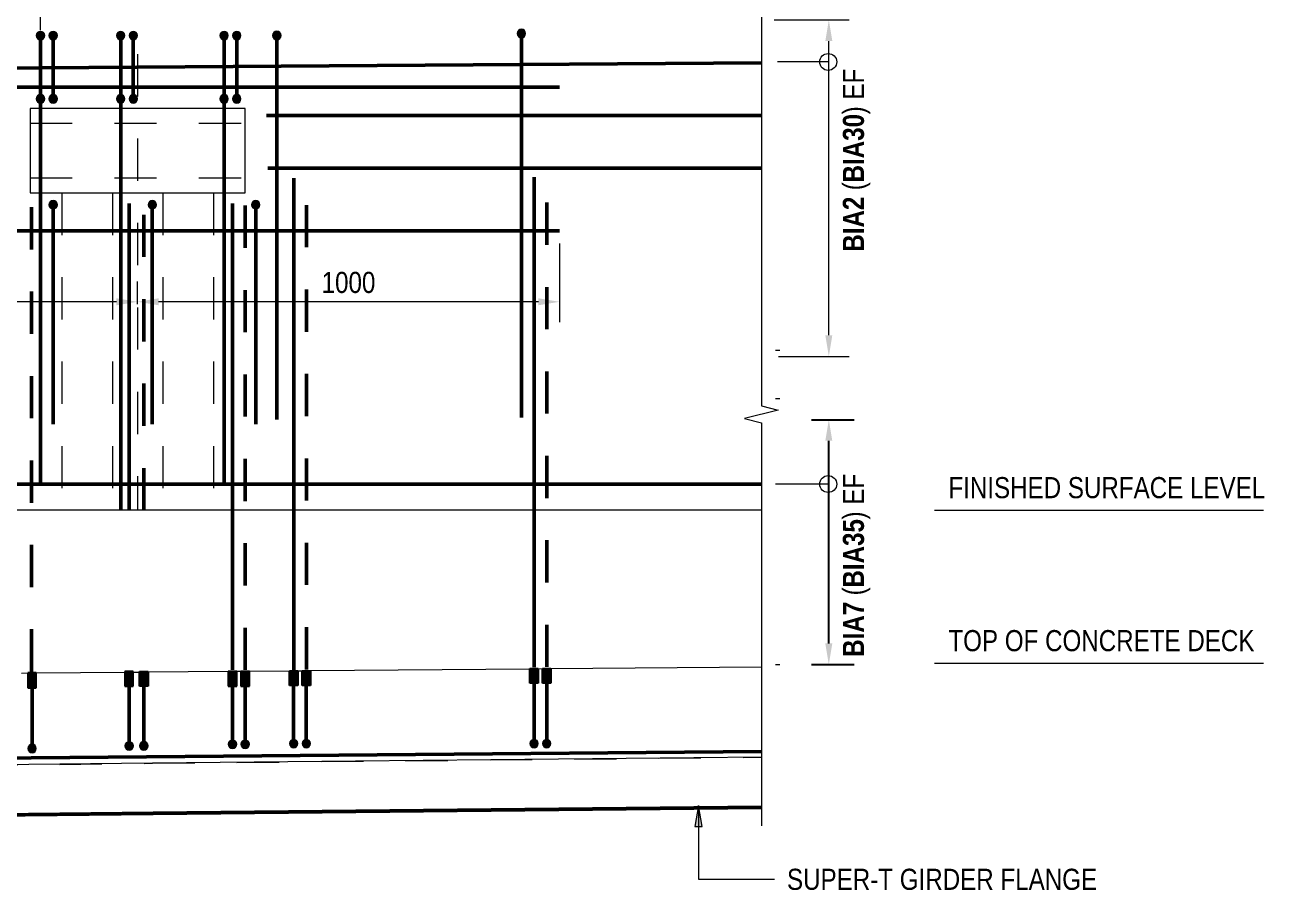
# Model space of a CAD drawing. Header units: metres. Extents: x -1213.9 to -1194, y 2.7 to 24.2.
# Drawn here: x -1201.192 to -1198.252, y 21.091 to 23.141 of the extents above; entities that cross this region are included whole.
import ezdxf

# ---------------------------------------------------------------- set-up
doc = ezdxf.new("R2010")
doc.units = ezdxf.units.M
doc.linetypes.add('JacobsCenter', pattern=[0.015, 0.009, -0.0015, 0.003, -0.0015])
doc.linetypes.add('JacobsDash', pattern=[0.0045, 0.003, -0.0015])
doc.layers.get('Defpoints').update_dxf_attribs({"color": 41})
for name, color, linetype, lineweight in [('A-ANNO-DIMS', 7, 'Continuous', 9), ('A-DETL', 7, 'Continuous', 13), ('A-DETL-GENF', 7, 'Continuous', 9), ('A-FLOR', 7, 'Continuous', 50), ('G-ANNO-TEXT', 7, 'Continuous', 9), ('S-BEAM', 7, 'Continuous', 50), ('S-BEAM-HDLN', 7, 'JacobsDash', 18)]:
    doc.layers.add(name, color=color, linetype=linetype, lineweight=lineweight)
doc.styles.add('Arial Narrow', font='ARIALN.TTF', dxfattribs={"height": 0.05})
doc.styles.add('Arial Narrow_B', font='ARIALNB.TTF', dxfattribs={"height": 0.05})
doc.dimstyles.new('Dimension_Standard_T__mm_', dxfattribs={"dimscale": 0.3048, "dimtxt": 0.051172, "dimasz": 0.164042, "dimexe": 0.15748, "dimexo": 0.098425, "dimgap": 0.065617, "dimtad": 1, "dimdec": 0, "dimlfac": 1000, "dimzin": 0, "dimdsep": 46, "dimtxsty": 'Arial Narrow', "dimsah": 1, "dimcen": 0.09, "dimaunit": 1, "dimadec": 4, "dimazin": 0, "dimtfac": 1, "dimtdec": 4, "dimtix": 1, "dimtmove": 0, "dimatfit": 3, "dimfxl": 1, "dimtvp": 1, "dimtolj": 1, "dimtzin": 0, "dimlwd": 18, "dimlwe": 18, "dimarcsym": 2})
doc.dimstyles.new('Dimension_Standard_T__mm__No_Text', dxfattribs={"dimscale": 0.3048, "dimtxt": 0.18, "dimasz": 0.164042, "dimexe": 0.15748, "dimexo": 0.098425, "dimgap": 0.098425, "dimtad": 1, "dimdec": 0, "dimlfac": 1000, "dimzin": 0, "dimdsep": 46, "dimtxsty": 'Arial Narrow', "dimsah": 1, "dimcen": 0.09, "dimaunit": 1, "dimadec": 4, "dimazin": 0, "dimtfac": 1, "dimtdec": 4, "dimtix": 1, "dimtmove": 0, "dimatfit": 3, "dimfxl": 1, "dimtvp": 1, "dimtfill": 1, "dimtolj": 1, "dimtzin": 0, "dimlwd": 18, "dimlwe": 18, "dimarcsym": 2})
doc.dimstyles.new('Dimension_Standard_T_REO_1', dxfattribs={"dimscale": 0.3048, "dimtxt": 0.051172, "dimasz": 0.164042, "dimexe": 0.19685, "dimexo": 0.0625, "dimgap": 0.065617, "dimtad": 1, "dimdec": 0, "dimlfac": 1000, "dimzin": 0, "dimdsep": 46, "dimtxsty": 'Arial Narrow', "dimsah": 1, "dimcen": 0.09, "dimaunit": 1, "dimadec": 4, "dimazin": 0, "dimtfac": 1, "dimtdec": 4, "dimtix": 1, "dimtmove": 0, "dimatfit": 3, "dimfxl": 0.19685, "dimfxlon": 1, "dimtvp": 1, "dimtolj": 1, "dimtzin": 0, "dimlwd": 25, "dimlwe": 25, "dimarcsym": 2})

# ---------------------------------------------------------------- blocks, each defined once
blk = doc.blocks.new('CS_DET_BreakLine_ViewScale - Std Break-8623504-DRG-2873185 - TYPICAL ELEVATION AT JUNCTION BOX')
at = {"layer": 'A-DETL-GENF'}
for p, q in [((317.5056, 23.1923), (317.5056, 22.2378)), ((317.5456, 22.2278), (317.4656, 22.2078)), ((317.5056, 22.2378), (317.5456, 22.2278)), ((317.4656, 22.2078), (317.5056, 22.1978)), ((317.5056, 22.1978), (317.5056, 21.2434))]:
    blk.add_line(p, q, dxfattribs=at)
blk = doc.blocks.new('CS_DET_Rebar Tagging1 - Scale 20-7792317-DRG-2873185 - TYPICAL ELEVATION AT JUNCTION BOX')
at = {"layer": 'A-DETL-GENF', "lineweight": 13}
blk.add_line((317.664, 23.0528), (317.544, 23.0528), dxfattribs=at)
blk.add_circle((317.664, 23.0528), 0.02, dxfattribs=at)
blk = doc.blocks.new('CS_DET_Rebar Combined - Multiple Bar-7792310-DRG-2873185 - TYPICAL ELEVATION AT JUNCTION BOX')
at = {"layer": 'A-DETL-GENF'}
for points in [[(315.7969, 23.1053), (315.7995, 23.1057), (315.8019, 23.1067), (315.804, 23.1083), (315.8056, 23.1103), (315.8066, 23.1127), (315.8069, 23.1153), (315.8066, 23.1179), (315.8056, 23.1203), (315.804, 23.1224), (315.8019, 23.124), (315.7995, 23.125), (315.7969, 23.1253), (315.7943, 23.125), (315.7919, 23.124), (315.7898, 23.1224), (315.7882, 23.1203), (315.7872, 23.1179), (315.7869, 23.1153), (315.7872, 23.1127), (315.7882, 23.1103), (315.7898, 23.1083), (315.7919, 23.1067), (315.7943, 23.1057)], [(315.7969, 22.9553), (315.7995, 22.9557), (315.8019, 22.9567), (315.804, 22.9583), (315.8056, 22.9603), (315.8066, 22.9627), (315.8069, 22.9653), (315.8066, 22.9679), (315.8056, 22.9703), (315.804, 22.9724), (315.8019, 22.974), (315.7995, 22.975), (315.7969, 22.9753), (315.7943, 22.975), (315.7919, 22.974), (315.7898, 22.9724), (315.7882, 22.9703), (315.7872, 22.9679), (315.7869, 22.9653), (315.7872, 22.9627), (315.7882, 22.9603), (315.7898, 22.9583), (315.7919, 22.9567), (315.7943, 22.9557)]]:
    blk.add_hatch(color=256, dxfattribs=at).paths.add_polyline_path(points)
at = {"layer": 'A-DETL-GENF', "lineweight": 50}
blk.add_line((315.7969, 22.9753), (315.7969, 23.1053), dxfattribs=at)
at = {"layer": 'A-DETL-GENF'}
for centre, start, end in [((315.7969, 23.1153), 90, 270), ((315.7969, 23.1153), 270, 90), ((315.7969, 22.9653), 90, 270), ((315.7969, 22.9653), 270, 90)]:
    blk.add_arc(centre, 0.01, start, end, dxfattribs=at)
blk = doc.blocks.new('CS_DET_Rebar Combined - Multiple Bar-7797431-DRG-2873185 - TYPICAL ELEVATION AT JUNCTION BOX')
at = {"layer": 'A-DETL-GENF'}
blk.add_hatch(color=256, dxfattribs=at).paths.add_polyline_path([(315.8269, 22.7045), (315.8295, 22.7048), (315.8319, 22.7058), (315.834, 22.7074), (315.8356, 22.7095), (315.8366, 22.7119), (315.8369, 22.7145), (315.8366, 22.7171), (315.8356, 22.7195), (315.834, 22.7215), (315.8319, 22.7231), (315.8295, 22.7241), (315.8269, 22.7245), (315.8243, 22.7241), (315.8219, 22.7231), (315.8198, 22.7215), (315.8182, 22.7195), (315.8172, 22.7171), (315.8169, 22.7145), (315.8172, 22.7119), (315.8182, 22.7095), (315.8198, 22.7074), (315.8219, 22.7058), (315.8243, 22.7048)])
at = {"layer": 'A-DETL-GENF', "lineweight": 50}
blk.add_line((315.8269, 22.1945), (315.8269, 22.7045), dxfattribs=at)
at = {"layer": 'A-DETL-GENF'}
for start, end in [(90, 270), (270, 90)]:
    blk.add_arc((315.8269, 22.7145), 0.01, start, end, dxfattribs=at)
blk = doc.blocks.new('CS_DET_Rebar Combined_Grey - Multiple Bar-7797454-DRG-2873185 - TYPICAL ELEVATION AT JUNCTION BOX')
at = {"layer": 'A-DETL-GENF', "true_color": 0xafafaf}
blk.add_hatch(color=253, dxfattribs=at).paths.add_polyline_path([(316.0419, 21.4225), (316.0445, 21.4228), (316.0469, 21.4238), (316.0489, 21.4254), (316.0505, 21.4275), (316.0515, 21.4299), (316.0519, 21.4325), (316.0515, 21.4351), (316.0505, 21.4375), (316.0489, 21.4395), (316.0469, 21.4411), (316.0445, 21.4421), (316.0419, 21.4425), (316.0393, 21.4421), (316.0369, 21.4411), (316.0348, 21.4395), (316.0332, 21.4375), (316.0322, 21.4351), (316.0319, 21.4325), (316.0322, 21.4299), (316.0335, 21.4271), (316.0348, 21.4254), (316.0371, 21.4237), (316.0393, 21.4228)])
at = {"layer": 'A-DETL-GENF', "color": 253, "lineweight": 50, "true_color": 0xafafaf}
blk.add_line((316.0419, 21.4425), (316.0419, 21.5739), dxfattribs=at)
at = {"layer": 'A-DETL-GENF', "color": 253, "true_color": 0xafafaf}
for start, end in [(90, 270), (270, 90)]:
    blk.add_arc((316.0419, 21.4325), 0.01, start, end, dxfattribs=at)
blk = doc.blocks.new('CS_DET_Rebar Combined_Grey - Multiple Bar-V15-DRG-2873185 - TYPICAL ELEVATION AT JUNCTION BOX')
at = {"layer": 'A-DETL-GENF', "true_color": 0xafafaf}
blk.add_hatch(color=253, dxfattribs=at).paths.add_polyline_path([(316.2519, 21.4263), (316.2545, 21.4267), (316.2569, 21.4277), (316.259, 21.4293), (316.2606, 21.4313), (316.2616, 21.4338), (316.2619, 21.4363), (316.2616, 21.4389), (316.2606, 21.4413), (316.259, 21.4434), (316.2569, 21.445), (316.2545, 21.446), (316.2519, 21.4463), (316.2493, 21.446), (316.2469, 21.445), (316.2448, 21.4434), (316.2432, 21.4413), (316.2422, 21.4389), (316.2419, 21.4363), (316.2422, 21.4338), (316.2432, 21.4313), (316.2448, 21.4293), (316.2469, 21.4277), (316.2493, 21.4267)])
at = {"layer": 'A-DETL-GENF', "color": 253, "lineweight": 50, "true_color": 0xafafaf}
blk.add_line((316.2519, 21.4463), (316.2519, 21.5741), dxfattribs=at)
at = {"layer": 'A-DETL-GENF', "color": 253, "true_color": 0xafafaf}
for start, end in [(90, 270), (270, 90)]:
    blk.add_arc((316.2519, 21.4363), 0.01, start, end, dxfattribs=at)
blk = doc.blocks.new('CS_DET_Rebar Combined_Grey - Multiple Bar-7797453-DRG-2873185 - TYPICAL ELEVATION AT JUNCTION BOX')
at = {"layer": 'A-DETL-GENF', "true_color": 0xafafaf}
blk.add_hatch(color=253, dxfattribs=at).paths.add_polyline_path([(316.2819, 21.4263), (316.2845, 21.4267), (316.2869, 21.4277), (316.289, 21.4293), (316.2906, 21.4313), (316.2916, 21.4338), (316.2919, 21.4363), (316.2916, 21.4389), (316.2906, 21.4413), (316.289, 21.4434), (316.2869, 21.445), (316.2845, 21.446), (316.2819, 21.4463), (316.2793, 21.446), (316.2769, 21.445), (316.2748, 21.4434), (316.2732, 21.4413), (316.2722, 21.4389), (316.2719, 21.4363), (316.2722, 21.4338), (316.2732, 21.4313), (316.2748, 21.4293), (316.2769, 21.4277), (316.2793, 21.4267)])
at = {"layer": 'A-DETL-GENF', "color": 253, "lineweight": 50, "true_color": 0xafafaf}
blk.add_line((316.2819, 21.4463), (316.2819, 21.5741), dxfattribs=at)
at = {"layer": 'A-DETL-GENF', "color": 253, "true_color": 0xafafaf}
for start, end in [(90, 270), (270, 90)]:
    blk.add_arc((316.2819, 21.4363), 0.01, start, end, dxfattribs=at)
blk = doc.blocks.new('CS_DET_Rebar Combined_Grey - Multiple Bar-7797451-DRG-2873185 - TYPICAL ELEVATION AT JUNCTION BOX')
at = {"layer": 'A-DETL-GENF', "true_color": 0xafafaf}
blk.add_hatch(color=253, dxfattribs=at).paths.add_polyline_path([(316.4269, 21.4279), (316.4295, 21.4282), (316.4319, 21.4292), (316.434, 21.4308), (316.4356, 21.4329), (316.4366, 21.4353), (316.4369, 21.4379), (316.4366, 21.4405), (316.4356, 21.4429), (316.434, 21.445), (316.4319, 21.4465), (316.4295, 21.4475), (316.4269, 21.4479), (316.4243, 21.4475), (316.4219, 21.4465), (316.4198, 21.445), (316.4182, 21.4429), (316.4172, 21.4405), (316.4169, 21.4379), (316.4172, 21.4353), (316.4182, 21.4329), (316.4198, 21.4308), (316.4219, 21.4292), (316.4243, 21.4282)])
at = {"layer": 'A-DETL-GENF', "color": 253, "lineweight": 50, "true_color": 0xafafaf}
blk.add_line((316.4269, 21.4479), (316.4269, 21.5753), dxfattribs=at)
at = {"layer": 'A-DETL-GENF', "color": 253, "true_color": 0xafafaf}
for start, end in [(90, 270), (270, 90)]:
    blk.add_arc((316.4269, 21.4379), 0.01, start, end, dxfattribs=at)
blk = doc.blocks.new('CS_DET_Rebar Combined_Grey - Multiple Bar-7797452-DRG-2873185 - TYPICAL ELEVATION AT JUNCTION BOX')
at = {"layer": 'A-DETL-GENF', "true_color": 0xafafaf}
blk.add_hatch(color=253, dxfattribs=at).paths.add_polyline_path([(316.3969, 21.4279), (316.3995, 21.4282), (316.4019, 21.4292), (316.404, 21.4308), (316.4056, 21.4329), (316.4066, 21.4353), (316.4069, 21.4379), (316.4066, 21.4405), (316.4056, 21.4429), (316.404, 21.445), (316.4019, 21.4465), (316.3995, 21.4475), (316.3969, 21.4479), (316.3943, 21.4475), (316.3919, 21.4465), (316.3898, 21.445), (316.3882, 21.4429), (316.3872, 21.4405), (316.3869, 21.4379), (316.3872, 21.4353), (316.3882, 21.4329), (316.3898, 21.4308), (316.3919, 21.4292), (316.3943, 21.4282)])
at = {"layer": 'A-DETL-GENF', "color": 253, "lineweight": 50, "true_color": 0xafafaf}
blk.add_line((316.3969, 21.4479), (316.3969, 21.5729), dxfattribs=at)
at = {"layer": 'A-DETL-GENF', "color": 253, "true_color": 0xafafaf}
for start, end in [(90, 270), (270, 90)]:
    blk.add_arc((316.3969, 21.4379), 0.01, start, end, dxfattribs=at)
blk = doc.blocks.new('CS_DET_Rebar Combined - Multiple Bar-7792315-DRG-2873185 - TYPICAL ELEVATION AT JUNCTION BOX')
at = {"layer": 'A-DETL-GENF'}
blk.add_hatch(color=256, dxfattribs=at).paths.add_polyline_path([(316.3569, 23.1055), (316.3595, 23.1059), (316.3619, 23.1069), (316.364, 23.1085), (316.3656, 23.1105), (316.3666, 23.113), (316.3669, 23.1155), (316.3666, 23.1181), (316.3656, 23.1205), (316.364, 23.1226), (316.3619, 23.1242), (316.3595, 23.1252), (316.3569, 23.1255), (316.3543, 23.1252), (316.3519, 23.1242), (316.3498, 23.1226), (316.3482, 23.1205), (316.3472, 23.1181), (316.3469, 23.1155), (316.3472, 23.113), (316.3482, 23.1105), (316.3498, 23.1085), (316.3519, 23.1069), (316.3543, 23.1059)])
at = {"layer": 'A-DETL-GENF', "lineweight": 50}
blk.add_line((316.3569, 22.2055), (316.3569, 23.1055), dxfattribs=at)
at = {"layer": 'A-DETL-GENF'}
for start, end in [(90, 270), (270, 90)]:
    blk.add_arc((316.3569, 23.1155), 0.01, start, end, dxfattribs=at)
blk = doc.blocks.new('CS_DET_Rebar Combined_Grey - Multiple Bar-7797450-DRG-2873185 - TYPICAL ELEVATION AT JUNCTION BOX')
at = {"layer": 'A-DETL-GENF', "true_color": 0xafafaf}
blk.add_hatch(color=253, dxfattribs=at).paths.add_polyline_path([(316.9966, 21.4279), (316.9992, 21.4282), (317.0016, 21.4292), (317.0037, 21.4308), (317.0053, 21.4329), (317.0063, 21.4353), (317.0066, 21.4379), (317.0063, 21.4405), (317.0053, 21.4429), (317.0037, 21.445), (317.0016, 21.4465), (316.9992, 21.4475), (316.9966, 21.4479), (316.9941, 21.4475), (316.9916, 21.4465), (316.9896, 21.445), (316.988, 21.4429), (316.987, 21.4405), (316.9866, 21.4379), (316.987, 21.4353), (316.988, 21.4329), (316.9896, 21.4308), (316.9916, 21.4292), (316.9941, 21.4282)])
at = {"layer": 'A-DETL-GENF', "color": 253, "lineweight": 50, "true_color": 0xafafaf}
blk.add_line((316.9966, 21.4479), (316.9966, 21.5812), dxfattribs=at)
at = {"layer": 'A-DETL-GENF', "color": 253, "true_color": 0xafafaf}
for start, end in [(90, 270), (270, 90)]:
    blk.add_arc((316.9966, 21.4379), 0.01, start, end, dxfattribs=at)
blk = doc.blocks.new('CS_DET_Rebar Combined_Grey - Multiple Bar-7797449-DRG-2873185 - TYPICAL ELEVATION AT JUNCTION BOX')
at = {"layer": 'A-DETL-GENF', "true_color": 0xafafaf}
blk.add_hatch(color=253, dxfattribs=at).paths.add_polyline_path([(316.9666, 21.4279), (316.9692, 21.4282), (316.9716, 21.4292), (316.9737, 21.4308), (316.9753, 21.4329), (316.9763, 21.4353), (316.9766, 21.4379), (316.9763, 21.4405), (316.9753, 21.4429), (316.9737, 21.445), (316.9716, 21.4465), (316.9692, 21.4475), (316.9666, 21.4479), (316.9641, 21.4475), (316.9616, 21.4465), (316.9596, 21.445), (316.958, 21.4429), (316.957, 21.4405), (316.9566, 21.4379), (316.957, 21.4353), (316.958, 21.4329), (316.9596, 21.4308), (316.9616, 21.4292), (316.9641, 21.4282)])
at = {"layer": 'A-DETL-GENF', "color": 253, "lineweight": 50, "true_color": 0xafafaf}
for p, q in [((316.9666, 21.6162), (316.9666, 21.6179)), ((316.9666, 21.4479), (316.9666, 21.5812))]:
    blk.add_line(p, q, dxfattribs=at)
at = {"layer": 'A-DETL-GENF', "color": 253, "true_color": 0xafafaf}
for start, end in [(90, 270), (270, 90)]:
    blk.add_arc((316.9666, 21.4379), 0.01, start, end, dxfattribs=at)
blk = doc.blocks.new('CS_DET_Rebar Combined_Grey - Multiple Bar-7797455-DRG-2873185 - TYPICAL ELEVATION AT JUNCTION BOX')
at = {"layer": 'A-DETL-GENF', "true_color": 0xafafaf}
blk.add_hatch(color=253, dxfattribs=at).paths.add_polyline_path([(315.7769, 21.4163), (315.7795, 21.4167), (315.7819, 21.4177), (315.784, 21.4193), (315.7856, 21.4213), (315.7866, 21.4238), (315.7868, 21.4271), (315.7866, 21.4289), (315.7856, 21.4313), (315.784, 21.4334), (315.7819, 21.435), (315.7795, 21.436), (315.7769, 21.4363), (315.7743, 21.436), (315.7719, 21.435), (315.7698, 21.4334), (315.7682, 21.4313), (315.7672, 21.4289), (315.7669, 21.4263), (315.7672, 21.4238), (315.7682, 21.4213), (315.7698, 21.4193), (315.7719, 21.4177), (315.7743, 21.4167)])
at = {"layer": 'A-DETL-GENF', "color": 253, "lineweight": 50, "true_color": 0xafafaf}
for p, q in [((315.7769, 21.6053), (315.7769, 21.6063)), ((315.7769, 21.4363), (315.7769, 21.5703))]:
    blk.add_line(p, q, dxfattribs=at)
at = {"layer": 'A-DETL-GENF', "color": 253, "true_color": 0xafafaf}
for start, end in [(90, 270), (270, 90)]:
    blk.add_arc((315.7769, 21.4263), 0.01, start, end, dxfattribs=at)
blk = doc.blocks.new('CS_DET_Rebar Tagging1 - Scale 20-7792320-DRG-2873185 - TYPICAL ELEVATION AT JUNCTION BOX')
at = {"layer": 'A-DETL-GENF', "lineweight": 13}
blk.add_line((317.664, 22.0528), (317.5391, 22.0528), dxfattribs=at)
blk.add_circle((317.664, 22.0528), 0.02, dxfattribs=at)
blk = doc.blocks.new('DIMBLOCK5-DRG-2873185 - TYPICAL ELEVATION AT JUNCTION BOX')
at = {"layer": 'A-ANNO-DIMS', "color": 0, "lineweight": 18, "transparency": 16777216}
for p, q in [((-1201.1545, 23.1282), (-1201.1545, 23.3525)), ((-1200.6895, 23.2142), (-1200.6895, 23.3525)), ((-1200.7395, 23.3045), (-1201.1045, 23.3045))]:
    blk.add_line(p, q, dxfattribs=at)
at = {"layer": 'A-ANNO-DIMS', "color": 0, "transparency": 16777216}
for points in [[(-1201.1045, 23.3129), (-1201.1045, 23.2962), (-1201.1545, 23.3045)], [(-1200.7395, 23.3129), (-1200.7395, 23.2962), (-1200.6895, 23.3045)]]:
    blk.add_solid(points, dxfattribs=at)
at = {"layer": 'Defpoints', "color": 0, "transparency": 16777216}
for p in [(-1201.1545, 23.3045), (-1200.6895, 23.1842), (-1201.1545, 23.0982)]:
    blk.add_point(p, dxfattribs=at)
at = {"layer": 'A-ANNO-DIMS', "color": 0, "lineweight": 18, "transparency": 16777216, "insert": (-1200.922, 23.3642), "char_height": 0.05, "attachment_point": 5, "style": 'Arial Narrow', "bg_fill": 3, "box_fill_scale": 1.1, "bg_fill_color": 256, "bg_fill_true_color": 13158600, "bg_fill_transparency": 0}
blk.add_mtext('\\A1;\u200e', dxfattribs=at)
blk = doc.blocks.new('DIMBLOCK9-DRG-2873185 - TYPICAL ELEVATION AT JUNCTION BOX')
at = {"layer": 'A-ANNO-DIMS', "color": 0, "lineweight": 18, "transparency": 16777216}
for p, q in [((-1201.9245, 22.6228), (-1201.9245, 22.4366)), ((-1200.9245, 22.4792), (-1200.9245, 22.5326)), ((-1200.9745, 22.4846), (-1201.8745, 22.4846))]:
    blk.add_line(p, q, dxfattribs=at)
at = {"layer": 'A-ANNO-DIMS', "color": 0, "transparency": 16777216}
for points in [[(-1201.8745, 22.4929), (-1201.8745, 22.4763), (-1201.9245, 22.4846)], [(-1200.9745, 22.4929), (-1200.9745, 22.4763), (-1200.9245, 22.4846)]]:
    blk.add_solid(points, dxfattribs=at)
at = {"layer": 'Defpoints', "color": 0, "transparency": 16777216}
for p in [(-1201.9245, 22.6528), (-1201.9245, 22.4846), (-1200.9245, 22.4492)]:
    blk.add_point(p, dxfattribs=at)
at = {"layer": 'A-ANNO-DIMS', "color": 0, "lineweight": 18, "transparency": 16777216, "insert": (-1201.4245, 22.5301), "char_height": 0.05, "width": 0.152053, "attachment_point": 5, "style": 'Arial Narrow'}
blk.add_mtext('\\A1;1000', dxfattribs=at)
blk = doc.blocks.new('DIMBLOCK10-DRG-2873185 - TYPICAL ELEVATION AT JUNCTION BOX')
at = {"layer": 'A-ANNO-DIMS', "color": 0, "lineweight": 18, "transparency": 16777216}
for p, q in [((-1199.9245, 22.6228), (-1199.9245, 22.4366)), ((-1200.9245, 22.4792), (-1200.9245, 22.5326)), ((-1199.9745, 22.4846), (-1200.8745, 22.4846))]:
    blk.add_line(p, q, dxfattribs=at)
at = {"layer": 'A-ANNO-DIMS', "color": 0, "transparency": 16777216}
for points in [[(-1200.8745, 22.4929), (-1200.8745, 22.4763), (-1200.9245, 22.4846)], [(-1199.9745, 22.4929), (-1199.9745, 22.4763), (-1199.9245, 22.4846)]]:
    blk.add_solid(points, dxfattribs=at)
at = {"layer": 'Defpoints', "color": 0, "transparency": 16777216}
for p in [(-1199.9245, 22.6528), (-1200.9245, 22.4846), (-1200.9245, 22.4492)]:
    blk.add_point(p, dxfattribs=at)
at = {"layer": 'A-ANNO-DIMS', "color": 0, "lineweight": 18, "transparency": 16777216, "insert": (-1200.4245, 22.5301), "char_height": 0.05, "width": 0.152053, "attachment_point": 5, "style": 'Arial Narrow'}
blk.add_mtext('\\A1;1000', dxfattribs=at)
blk = doc.blocks.new('DIMBLOCK11-DRG-2873185 - TYPICAL ELEVATION AT JUNCTION BOX')
at = {"layer": 'A-ANNO-DIMS', "color": 0, "lineweight": 25, "transparency": 16777216}
for p, q in [((-1199.327, 22.2053), (-1199.2261, 22.2053)), ((-1199.2861, 21.6753), (-1199.2861, 22.1553)), ((-1199.327, 21.6253), (-1199.2261, 21.6253))]:
    blk.add_line(p, q, dxfattribs=at)
at = {"layer": 'A-ANNO-DIMS', "color": 0, "transparency": 16777216}
for points in [[(-1199.2944, 22.1553), (-1199.2778, 22.1553), (-1199.2861, 22.2053)], [(-1199.2944, 21.6753), (-1199.2778, 21.6753), (-1199.2861, 21.6253)]]:
    blk.add_solid(points, dxfattribs=at)
at = {"layer": 'Defpoints', "color": 0, "transparency": 16777216}
for p in [(-1199.3461, 22.2053), (-1199.2861, 22.2053), (-1199.3461, 21.6253)]:
    blk.add_point(p, dxfattribs=at)
at = {"layer": 'A-ANNO-DIMS', "color": 0, "lineweight": 25, "transparency": 16777216, "insert": (-1199.3358, 21.9153), "char_height": 0.05, "attachment_point": 5, "rotation": 90, "style": 'Arial Narrow'}
blk.add_mtext('\\A1;\u200e', dxfattribs=at)
blk = doc.blocks.new('DIMBLOCK12-DRG-2873185 - TYPICAL ELEVATION AT JUNCTION BOX')
at = {"layer": 'A-ANNO-DIMS', "color": 0, "lineweight": 18, "transparency": 16777216}
for p, q in [((-1199.4157, 23.1523), (-1199.2381, 23.1523)), ((-1199.2861, 22.4053), (-1199.2861, 23.1023)), ((-1199.4057, 22.3553), (-1199.2381, 22.3553))]:
    blk.add_line(p, q, dxfattribs=at)
at = {"layer": 'A-ANNO-DIMS', "color": 0, "transparency": 16777216}
for points in [[(-1199.2944, 23.1023), (-1199.2778, 23.1023), (-1199.2861, 23.1523)], [(-1199.2944, 22.4053), (-1199.2778, 22.4053), (-1199.2861, 22.3553)]]:
    blk.add_solid(points, dxfattribs=at)
at = {"layer": 'Defpoints', "color": 0, "transparency": 16777216}
for p in [(-1199.4457, 23.1523), (-1199.2861, 23.1523), (-1199.4357, 22.3553)]:
    blk.add_point(p, dxfattribs=at)
at = {"layer": 'A-ANNO-DIMS', "color": 0, "lineweight": 18, "transparency": 16777216, "insert": (-1199.3358, 22.7538), "char_height": 0.05, "attachment_point": 5, "rotation": 90, "style": 'Arial Narrow'}
blk.add_mtext('\\A1;\u200c', dxfattribs=at)

msp = doc.modelspace()

# ---------------------------------------------------------------- hatches: boundary and pattern name
at = {"layer": 'A-DETL-GENF', "true_color": 0x808080}
for points in [[(-1200.9545, 21.5737), (-1200.9345, 21.5737), (-1200.9345, 21.6087), (-1200.9545, 21.6087), (-1200.9545, 21.5933)], [(-1200.9195, 21.5739), (-1200.8995, 21.5739), (-1200.8995, 21.6089), (-1200.9195, 21.6089), (-1200.9195, 21.5933)], [(-1200.7095, 21.5741), (-1200.6895, 21.5741), (-1200.6895, 21.6091), (-1200.7095, 21.6091), (-1200.7095, 21.5933)], [(-1200.6795, 21.5741), (-1200.6595, 21.5741), (-1200.6595, 21.6091), (-1200.6795, 21.6091), (-1200.6795, 21.5933)], [(-1200.5445, 21.5753), (-1200.5445, 21.6103), (-1200.5645, 21.6103), (-1200.5645, 21.5753)], [(-1200.5145, 21.5753), (-1200.5145, 21.6103), (-1200.5345, 21.6103), (-1200.5345, 21.5753)], [(-1199.9747, 21.5812), (-1199.9747, 21.6162), (-1199.9947, 21.6162), (-1199.9947, 21.5812)], [(-1199.9447, 21.5812), (-1199.9447, 21.6162), (-1199.9647, 21.6162), (-1199.9647, 21.5812)], [(-1201.1845, 21.5703), (-1201.1645, 21.5703), (-1201.1645, 21.6053), (-1201.1845, 21.6053), (-1201.1845, 21.5933)]]:
    msp.add_hatch(color=8, dxfattribs=at).paths.add_polyline_path(points)
at = {"layer": 'G-ANNO-TEXT'}
msp.add_hatch(color=256, dxfattribs=at).paths.add_polyline_path([(-1199.5948, 21.2913), (-1199.6036, 21.2413), (-1199.586, 21.2413)])

# ---------------------------------------------------------------- linework, layer by layer
at = {"layer": 'A-DETL', "linetype": 'JacobsCenter', "lineweight": 9}
msp.add_line((-1200.9245, 23.4713), (-1200.9245, 21.9908), dxfattribs=at)
at = {"layer": 'A-DETL', "lineweight": 50}
for p, q in [((-1199.4457, 23.0508), (-1202.3087, 23.0314)), ((-1201.1545, 23.0328), (-1201.1545, 22.0528)), ((-1200.9645, 23.0328), (-1200.9645, 21.9908)), ((-1200.7195, 23.0328), (-1200.7195, 22.0528)), ((-1201.9245, 22.9928), (-1199.9245, 22.9928)), ((-1200.5543, 21.6125), (-1200.5543, 22.7775)), ((-1199.9845, 21.6196), (-1199.9845, 22.7796)), ((-1200.9443, 21.9908), (-1200.9443, 22.7171)), ((-1200.6993, 21.6125), (-1200.6993, 22.7175)), ((-1201.9245, 22.6528), (-1199.9245, 22.6528)), ((-1202.3087, 22.0528), (-1199.4457, 22.0528))]:
    msp.add_line(p, q, dxfattribs=at)
at = {"layer": 'A-DETL', "lineweight": 18}
for p, q in [((-1201.1791, 22.9428), (-1201.1792, 22.7428)), ((-1200.6691, 22.9427), (-1201.1791, 22.9428)), ((-1200.6692, 22.7427), (-1200.6691, 22.9427)), ((-1201.1792, 22.7428), (-1200.6692, 22.7427)), ((-1199.4457, 21.9908), (-1202.3087, 21.9908)), ((-1199.0357, 21.9908), (-1198.2557, 21.9908)), ((-1199.0357, 21.6283), (-1198.2557, 21.6283))]:
    msp.add_line(p, q, dxfattribs=at)
at = {"layer": 'A-DETL', "linetype": 'JacobsDash'}
for p, q in [((-1201.1792, 22.9079), (-1200.6692, 22.9079)), ((-1201.1792, 22.7779), (-1200.6692, 22.7779))]:
    msp.add_line(p, q, dxfattribs=at)
at = {"layer": 'A-DETL', "color": 253, "lineweight": 50, "true_color": 0xafafaf}
for p, q in [((-1200.6191, 22.926), (-1199.4457, 22.926)), ((-1200.6157, 22.801), (-1199.4457, 22.801))]:
    msp.add_line(p, q, dxfattribs=at)
at = {"layer": 'A-DETL', "linetype": 'JacobsDash', "lineweight": 50}
for p, q in [((-1200.5243, 21.6137), (-1200.5243, 22.7787)), ((-1199.9545, 21.6196), (-1199.9545, 22.7796)), ((-1201.1755, 21.6087), (-1201.1755, 22.7237)), ((-1200.9096, 21.9908), (-1200.9096, 22.7181)), ((-1200.6693, 21.6125), (-1200.6693, 22.7175))]:
    msp.add_line(p, q, dxfattribs=at)
at = {"layer": 'A-DETL', "color": 143, "linetype": 'JacobsDash', "true_color": 0x78aac8}
for p, q in [((-1201.1037, 22.7428), (-1201.1037, 21.9908)), ((-1200.9837, 22.7428), (-1200.9837, 21.9908)), ((-1200.8645, 22.7428), (-1200.8645, 21.9908)), ((-1200.7446, 22.7428), (-1200.7446, 21.9908))]:
    msp.add_line(p, q, dxfattribs=at)
at = {"layer": 'A-DETL', "color": 7, "lineweight": 9, "true_color": 0xffffff}
for p, q in [((-1199.4122, 22.3703), (-1199.4022, 22.3703)), ((-1199.4122, 22.2553), (-1199.4022, 22.2553)), ((-1199.4122, 21.6253), (-1199.4022, 21.6253))]:
    msp.add_line(p, q, dxfattribs=at)
at = {"layer": 'A-DETL', "lineweight": 25}
for p, q in [((-1200.9345, 21.6087), (-1200.9545, 21.6087)), ((-1200.9545, 21.6087), (-1200.9545, 21.5737)), ((-1200.9345, 21.5737), (-1200.9345, 21.6087)), ((-1200.9195, 21.5739), (-1200.9195, 21.6089)), ((-1200.9195, 21.6089), (-1200.8995, 21.6089)), ((-1200.8995, 21.6089), (-1200.8995, 21.5739)), ((-1200.6895, 21.6091), (-1200.7095, 21.6091)), ((-1200.7095, 21.6091), (-1200.7095, 21.5741)), ((-1200.6895, 21.5741), (-1200.6895, 21.6091)), ((-1200.6595, 21.6091), (-1200.6795, 21.6091)), ((-1200.6795, 21.6091), (-1200.6795, 21.5741)), ((-1200.6595, 21.5741), (-1200.6595, 21.6091)), ((-1200.5645, 21.5753), (-1200.5645, 21.6103)), ((-1200.5645, 21.6103), (-1200.5445, 21.6103)), ((-1200.5445, 21.6103), (-1200.5445, 21.5753)), ((-1200.5345, 21.5753), (-1200.5345, 21.6103)), ((-1200.5345, 21.6103), (-1200.5145, 21.6103)), ((-1200.5145, 21.6103), (-1200.5145, 21.5753)), ((-1199.9947, 21.5812), (-1199.9947, 21.6162)), ((-1199.9947, 21.6162), (-1199.9747, 21.6162)), ((-1199.9747, 21.6162), (-1199.9747, 21.5812)), ((-1199.9647, 21.5812), (-1199.9647, 21.6162)), ((-1199.9647, 21.6162), (-1199.9447, 21.6162)), ((-1199.9447, 21.6162), (-1199.9447, 21.5812)), ((-1201.1645, 21.6053), (-1201.1845, 21.6053)), ((-1201.1845, 21.6053), (-1201.1845, 21.5703)), ((-1201.1645, 21.5703), (-1201.1645, 21.6053)), ((-1199.9747, 21.5812), (-1199.9947, 21.5812)), ((-1199.9447, 21.5812), (-1199.9647, 21.5812)), ((-1201.1845, 21.5703), (-1201.1645, 21.5703)), ((-1200.9545, 21.5737), (-1200.9345, 21.5737)), ((-1200.8995, 21.5739), (-1200.9195, 21.5739)), ((-1200.7095, 21.5741), (-1200.6895, 21.5741)), ((-1200.6795, 21.5741), (-1200.6595, 21.5741)), ((-1200.5445, 21.5753), (-1200.5645, 21.5753)), ((-1200.5145, 21.5753), (-1200.5345, 21.5753))]:
    msp.add_line(p, q, dxfattribs=at)
at = {"layer": 'A-FLOR', "color": 252, "lineweight": 18, "true_color": 0x888888}
for p, q in [((-1200.7095, 21.6084), (-1200.8995, 21.6068)), ((-1200.6795, 21.6086), (-1200.6895, 21.6086)), ((-1200.5645, 21.6096), (-1200.6595, 21.6088)), ((-1200.5345, 21.6099), (-1200.5445, 21.6098)), ((-1199.9947, 21.6144), (-1200.5145, 21.61)), ((-1199.9647, 21.6147), (-1199.9747, 21.6146)), ((-1199.4457, 21.6191), (-1199.9447, 21.6148)), ((-1201.1845, 21.6044), (-1201.1994, 21.6043)), ((-1200.9545, 21.6063), (-1201.1645, 21.6046)), ((-1200.9195, 21.6066), (-1200.9345, 21.6065)), ((-1202.3087, 21.3949), (-1199.4457, 21.4191))]:
    msp.add_line(p, q, dxfattribs=at)
at = {"layer": 'A-FLOR', "color": 252, "true_color": 0x888888}
msp.add_line((-1199.4457, 21.419), (-1202.3087, 21.3948), dxfattribs=at)
at = {"layer": 'G-ANNO-TEXT'}
for p, q in [((-1199.5948, 21.2913), (-1199.6036, 21.2413)), ((-1199.586, 21.2413), (-1199.5948, 21.2913)), ((-1199.5948, 21.2913), (-1199.5948, 21.1164)), ((-1199.6036, 21.2413), (-1199.586, 21.2413)), ((-1199.5948, 21.1164), (-1199.4152, 21.1164))]:
    msp.add_line(p, q, dxfattribs=at)
at = {"layer": 'S-BEAM', "color": 252, "lineweight": 18, "true_color": 0x888888}
for p, q in [((-1199.4457, 21.4056), (-1200.889, 21.3913)), ((-1200.889, 21.3913), (-1202.3087, 21.3757)), ((-1200.8878, 21.2763), (-1199.4457, 21.2906)), ((-1202.3087, 21.2606), (-1200.8878, 21.2763))]:
    msp.add_line(p, q, dxfattribs=at)
at = {"layer": 'S-BEAM', "color": 252, "true_color": 0x888888}
for p, q in [((-1199.4457, 21.2867), (-1200.8877, 21.2723)), ((-1200.8877, 21.2723), (-1202.3087, 21.2566))]:
    msp.add_line(p, q, dxfattribs=at)
at = {"layer": 'S-BEAM-HDLN', "color": 252, "true_color": 0x888888}
for p, q in [((-1200.889, 21.3912), (-1199.4457, 21.4055)), ((-1202.3087, 21.3756), (-1200.889, 21.3912))]:
    msp.add_line(p, q, dxfattribs=at)

# ---------------------------------------------------------------- block references
at = {"layer": 'A-DETL-GENF'}
for name, p in [('CS_DET_BreakLine_ViewScale - Std Break-8623504-DRG-2873185 - TYPICAL ELEVATION AT JUNCTION BOX', (-1516.9514, 0)), ('CS_DET_Rebar Combined - Multiple Bar-7792310-DRG-2873185 - TYPICAL ELEVATION AT JUNCTION BOX', (-1516.9514, 0)), ('CS_DET_Rebar Combined - Multiple Bar-7792310-DRG-2873185 - TYPICAL ELEVATION AT JUNCTION BOX', (-1516.9214, 0)), ('CS_DET_Rebar Combined - Multiple Bar-7792310-DRG-2873185 - TYPICAL ELEVATION AT JUNCTION BOX', (-1516.7614, 0)), ('CS_DET_Rebar Combined - Multiple Bar-7792310-DRG-2873185 - TYPICAL ELEVATION AT JUNCTION BOX', (-1516.7314, 0)), ('CS_DET_Rebar Combined - Multiple Bar-7792310-DRG-2873185 - TYPICAL ELEVATION AT JUNCTION BOX', (-1516.5164, 0)), ('CS_DET_Rebar Combined - Multiple Bar-7792310-DRG-2873185 - TYPICAL ELEVATION AT JUNCTION BOX', (-1516.4864, 0)), ('CS_DET_Rebar Combined - Multiple Bar-7792315-DRG-2873185 - TYPICAL ELEVATION AT JUNCTION BOX', (-1516.9514, 0)), ('CS_DET_Rebar Combined - Multiple Bar-7792315-DRG-2873185 - TYPICAL ELEVATION AT JUNCTION BOX', (-1516.3716, 0.0048)), ('CS_DET_Rebar Tagging1 - Scale 20-7792317-DRG-2873185 - TYPICAL ELEVATION AT JUNCTION BOX', (-1516.9514, 0)), ('CS_DET_Rebar Combined - Multiple Bar-7797431-DRG-2873185 - TYPICAL ELEVATION AT JUNCTION BOX', (-1516.9514, 0)), ('CS_DET_Rebar Combined - Multiple Bar-7797431-DRG-2873185 - TYPICAL ELEVATION AT JUNCTION BOX', (-1516.7164, 0)), ('CS_DET_Rebar Combined - Multiple Bar-7797431-DRG-2873185 - TYPICAL ELEVATION AT JUNCTION BOX', (-1516.4714, 0)), ('CS_DET_Rebar Tagging1 - Scale 20-7792320-DRG-2873185 - TYPICAL ELEVATION AT JUNCTION BOX', (-1516.9514, 0))]:
    msp.add_blockref(name, p, dxfattribs=at)
at = {"layer": 'A-DETL-GENF', "color": 253, "true_color": 0xafafaf}
for name, p in [('CS_DET_Rebar Combined_Grey - Multiple Bar-7797449-DRG-2873185 - TYPICAL ELEVATION AT JUNCTION BOX', (-1516.9514, 0)), ('CS_DET_Rebar Combined_Grey - Multiple Bar-7797455-DRG-2873185 - TYPICAL ELEVATION AT JUNCTION BOX', (-1516.9514, 0)), ('CS_DET_Rebar Combined_Grey - Multiple Bar-7797450-DRG-2873185 - TYPICAL ELEVATION AT JUNCTION BOX', (-1516.9514, 0)), ('CS_DET_Rebar Combined_Grey - Multiple Bar-7797454-DRG-2873185 - TYPICAL ELEVATION AT JUNCTION BOX', (-1516.9863, -0.0002)), ('CS_DET_Rebar Combined_Grey - Multiple Bar-7797454-DRG-2873185 - TYPICAL ELEVATION AT JUNCTION BOX', (-1516.9514, 0)), ('CS_DET_Rebar Combined_Grey - Multiple Bar-V15-DRG-2873185 - TYPICAL ELEVATION AT JUNCTION BOX', (-1516.9514, 0)), ('CS_DET_Rebar Combined_Grey - Multiple Bar-7797453-DRG-2873185 - TYPICAL ELEVATION AT JUNCTION BOX', (-1516.9514, 0)), ('CS_DET_Rebar Combined_Grey - Multiple Bar-7797452-DRG-2873185 - TYPICAL ELEVATION AT JUNCTION BOX', (-1516.9514, 0)), ('CS_DET_Rebar Combined_Grey - Multiple Bar-7797451-DRG-2873185 - TYPICAL ELEVATION AT JUNCTION BOX', (-1516.9514, 0))]:
    msp.add_blockref(name, p, dxfattribs=at)

# ---------------------------------------------------------------- texts
at = {"layer": 'G-ANNO-TEXT', "char_height": 0.05, "attachment_point": 1, "rotation": 90, "style": 'Arial Narrow_B', "bg_fill": 3, "box_fill_scale": 1, "bg_fill_color": 256, "bg_fill_transparency": 0}
for s, insert in [('BIA2', (-1199.2528, 22.6033)), ('BIA7', (-1199.2528, 21.6435))]:
    msp.add_mtext(s, dxfattribs=dict(at, insert=insert))
at = {"layer": 'G-ANNO-TEXT', "char_height": 0.05, "attachment_point": 1, "style": 'Arial Narrow', "bg_fill": 3, "box_fill_scale": 1, "bg_fill_color": 256, "bg_fill_transparency": 0}
for s, insert in [('FINISHED SURFACE LEVEL', (-1199.0027, 22.0693)), ('TOP OF CONCRETE DECK', (-1199.0027, 21.7068)), ('SUPER-T GIRDER FLANGE', (-1199.3852, 21.1414))]:
    msp.add_mtext(s, dxfattribs=dict(at, insert=insert))

# ---------------------------------------------------------------- dimensions: what is measured, and where the dimension line sits
at = {"layer": 'A-ANNO-DIMS', "lineweight": 18}
for base, p1, p2, picture, middle in [((-1201.9245, 22.4846), (-1200.9245, 22.4492), (-1201.9245, 22.6528), 'DIMBLOCK9-DRG-2873185 - TYPICAL ELEVATION AT JUNCTION BOX', (-1201.4245, 22.5301)), ((-1200.9245, 22.4846), (-1199.9245, 22.6528), (-1200.9245, 22.4492), 'DIMBLOCK10-DRG-2873185 - TYPICAL ELEVATION AT JUNCTION BOX', (-1200.4245, 22.5301))]:
    dim = msp.add_linear_dim(base=base, p1=p1, p2=p2, dimstyle='Dimension_Standard_T__mm_', override={"dimpost": '<>', "dimfxl": 1.020517}, dxfattribs=at)
    dim.commit()
    dim.dimension.update_dxf_attribs({"geometry": picture, "text_midpoint": middle})

# ---------------------------------------------------------------- next in the draw order: texts
at = {"layer": 'G-ANNO-TEXT', "char_height": 0.05, "attachment_point": 1, "rotation": 90, "style": 'Arial Narrow', "bg_fill": 3, "box_fill_scale": 1, "bg_fill_color": 256, "bg_fill_transparency": 0}
for insert in [(-1199.2528, 22.7329), (-1199.2528, 21.7731)]:
    msp.add_mtext(' (', dxfattribs=dict(at, insert=insert))

# ---------------------------------------------------------------- next in the draw order: dimensions: what is measured, and where the dimension line sits
at = {"layer": 'A-ANNO-DIMS', "lineweight": 18}
dim = msp.add_linear_dim(base=(-1201.1545, 23.3045), p1=(-1200.6895, 23.1842), p2=(-1201.1545, 23.0982), text='\u200e', dimstyle='Dimension_Standard_T__mm__No_Text', override={"dimpost": '<>', "dimfxl": 0.472901}, dxfattribs=at)
dim.commit()
dim.dimension.update_dxf_attribs({"geometry": 'DIMBLOCK5-DRG-2873185 - TYPICAL ELEVATION AT JUNCTION BOX', "text_midpoint": (-1200.922, 23.3642)})

# ---------------------------------------------------------------- next in the draw order: texts
at = {"layer": 'G-ANNO-TEXT', "char_height": 0.05, "attachment_point": 1, "rotation": 90, "style": 'Arial Narrow_B', "bg_fill": 3, "box_fill_scale": 1, "bg_fill_color": 256, "bg_fill_transparency": 0}
for s, insert in [('BIA30', (-1199.2528, 22.7673)), ('BIA35', (-1199.2528, 21.8075))]:
    msp.add_mtext(s, dxfattribs=dict(at, insert=insert))

# ---------------------------------------------------------------- next in the draw order: texts
at = {"layer": 'G-ANNO-TEXT', "char_height": 0.05, "attachment_point": 1, "rotation": 90, "style": 'Arial Narrow', "bg_fill": 3, "box_fill_scale": 1, "bg_fill_color": 256, "bg_fill_transparency": 0}
for insert in [(-1199.2528, 22.9287), (-1199.2528, 21.9689)]:
    msp.add_mtext(') EF', dxfattribs=dict(at, insert=insert))

# ---------------------------------------------------------------- next in the draw order: dimensions: what is measured, and where the dimension line sits
at = {"layer": 'A-ANNO-DIMS', "lineweight": 18}
dim = msp.add_linear_dim(base=(-1199.2861, 23.1523), p1=(-1199.4357, 22.3553), p2=(-1199.4457, 23.1523), angle=90, text='\u200c', dimstyle='Dimension_Standard_T__mm_', override={"dimpost": '<>', "dimfxl": 0.796994}, dxfattribs=at)
dim.commit()
dim.dimension.update_dxf_attribs({"geometry": 'DIMBLOCK12-DRG-2873185 - TYPICAL ELEVATION AT JUNCTION BOX', "text_midpoint": (-1199.3358, 22.7538)})
at = {"layer": 'A-ANNO-DIMS', "lineweight": 25}
dim = msp.add_linear_dim(base=(-1199.2861, 22.2053), p1=(-1199.3461, 21.6253), p2=(-1199.3461, 22.2053), angle=90, text='\u200e', dimstyle='Dimension_Standard_T_REO_1', override={"dimpost": '<>', "dimfxl": 0.58}, dxfattribs=at)
dim.commit()
dim.dimension.update_dxf_attribs({"geometry": 'DIMBLOCK11-DRG-2873185 - TYPICAL ELEVATION AT JUNCTION BOX', "text_midpoint": (-1199.3358, 21.9153)})

doc.saveas('drawing.dxf')
